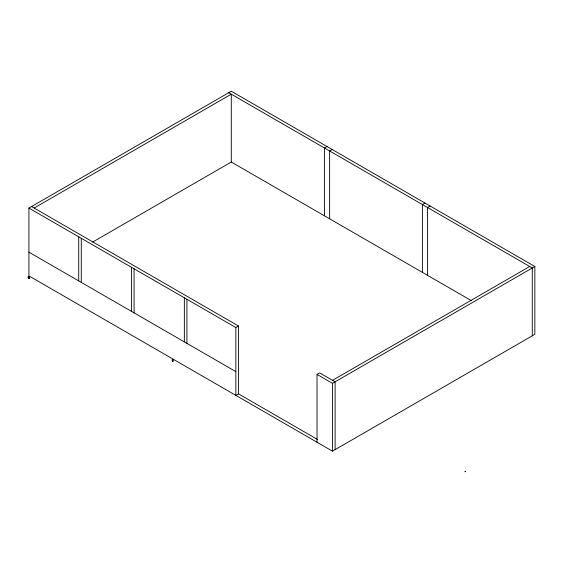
<?xml version="1.0" encoding="UTF-8"?>
<svg xmlns="http://www.w3.org/2000/svg" width="563" height="563" viewBox="0 0 563 563"><rect width="100%" height="100%" fill="white"/><g stroke="black" fill="none" stroke-linecap="round" stroke-linejoin="round"><path stroke-width="0.84" d="M28.692 276.496L28.614 278.242M29.459 276.94C28.699 276.109 28.495 278.65 29.459 278.601M172.792 359.729C173.552 364.451 170.878 358.244 172.954 359.856C172.531 363.839 172.567 357.294 172.398 360.714M29.466 278.425L29.234 276.848L29.121 278.277M28.678 278.185C27.27 272.182 30.106 282.007 28.453 276.433M28.305 276.764L28.319 277.496M28.213 277.242L28.481 276.792M28.305 277.32L28.241 276.834L28.305 277.228M28.417 277.573L28.488 277.193L28.467 277.601M29.255 277.207L29.177 277.897M29.037 277.369L29.03 277.052M29.262 277.608L29.156 277.967M29.192 277.798L29.1 277.116M172.327 359.884L172.559 360.714M172.552 360.496L172.433 359.954M172.524 360.77L172.419 360.686M172.552 360.13L172.426 360.278M28.657 278.08L28.27 277.883M28.671 276.722L28.27 276.546M29.438 276.989L29.389 278.65M465.144 471.541L465.094 471.766M29.438 278.495L29.473 276.876M172.7 359.891L172.721 361.439M28.917 208.071L231.287 91.227L534.85 266.489L534.85 334.323L332.48 451.16L28.917 275.898L28.917 208.071L235.855 327.546L238.487 326.019L238.487 393.854L317.412 439.421M34.125 208.036L231.287 94.197L231.287 162.031L471.435 300.677M28.389 276.771L28.305 277.137M29.621 277.066L29.248 276.933M92.74 242.02L231.287 162.031M327.061 146.521L324.492 148.006L324.492 215.84M332.198 149.491L329.629 150.975L329.629 218.803M424.966 203.046L422.398 204.531L422.398 272.365M430.104 206.016L427.535 207.501L427.535 275.328M172.369 361.08L172.954 361.193M238.487 393.854L235.855 395.374L235.855 327.546M317.025 442.236L317.025 374.409L319.657 372.882L335.112 381.805L335.112 449.64M332.543 380.321L529.713 266.489M317.025 374.409L332.48 383.326L534.85 266.489M465.017 471.724L465.425 471.555M28.241 277.207L28.474 277.573M228.719 92.712L532.281 267.974L532.281 335.801M31.549 206.551L238.487 326.019M28.917 252.161L235.855 371.629M332.48 383.326L332.48 451.16M186.923 299.291L186.923 343.381M184.354 297.806L184.354 341.896M172.581 359.532L172.581 361.2M134.071 268.783L134.071 312.873M131.503 267.298L131.503 311.388M81.29 238.304L81.29 282.394M78.721 236.819L78.721 280.909"/></g></svg>
